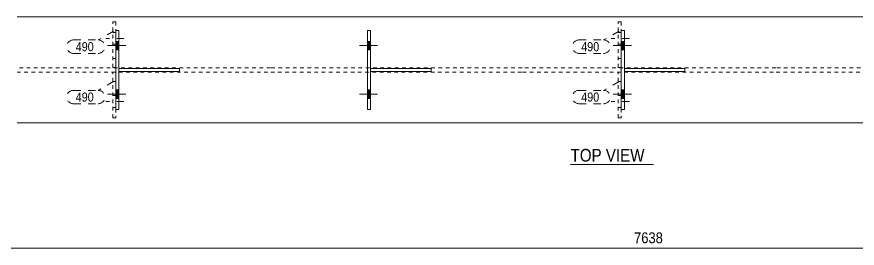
# Model space of a CAD drawing. Header units: millimetres. Extents: x 2 to 825, y 1 to 579.
# Drawn here: x 197.1 to 428.2, y 390.9 to 454.5 of the extents above; entities that cross this region are included whole.
import ezdxf

# ---------------------------------------------------------------- set-up
doc = ezdxf.new("R2010")
doc.units = ezdxf.units.MM
for name, pattern in [('XKITLINE00', [0]), ('XKITLINE01', [4, 1, -1, 1, -1]), ('XKITLINE02', [4, 2, -2])]:
    doc.linetypes.add(name, pattern=pattern)
for name, color, linetype, lineweight in [('Bolt', 3, 'Continuous', 0), ('Dimensions', 7, 'Continuous', 0), ('OtherObjectType', 7, 'Continuous', 0), ('Part', 2, 'Continuous', 0), ('PartMark', 7, 'Continuous', 0)]:
    doc.layers.add(name, color=color, linetype=linetype, lineweight=lineweight)
doc.styles.add('ARIAL', font='ARIAL.TTF')

# ---------------------------------------------------------------- blocks, each defined once
blk = doc.blocks.new('*A42')
at = {"layer": 'Bolt'}
for points in [[(363.33, 447.71), (364.17, 447.71), (364.17, 445.37), (363.33, 445.37)], [(363.33, 447.71), (364.17, 447.71), (364.17, 445.37), (363.33, 445.37)], [(363.33, 434.37), (364.17, 434.37), (364.17, 432.04), (363.33, 432.04)], [(363.33, 434.37), (364.17, 434.37), (364.17, 432.04), (363.33, 432.04)]]:
    blk.add_hatch(color=3, dxfattribs=at).paths.add_polyline_path(points, flags=17)
at = {"layer": 'Bolt', "color": 3, "linetype": 'XKITLINE00', "lineweight": 0}
for p, q in [((366.1, 446.54), (361.1, 446.54)), ((366.1, 446.54), (361.1, 446.54)), ((364.17, 447.71), (363.33, 447.71)), ((364.17, 447.71), (363.33, 447.71)), ((364.17, 445.37), (363.33, 445.37)), ((364.17, 445.37), (363.33, 445.37)), ((366.1, 433.21), (361.1, 433.21)), ((366.1, 433.21), (361.1, 433.21)), ((364.17, 434.37), (363.33, 434.37)), ((364.17, 434.37), (363.33, 434.37)), ((364.17, 432.04), (363.33, 432.04)), ((364.17, 432.04), (363.33, 432.04))]:
    blk.add_line(p, q, dxfattribs=at)
blk = doc.blocks.new('*A43')
at = {"layer": 'Bolt', "color": 3, "linetype": 'XKITLINE02', "lineweight": 0}
for p, q in [((363.33, 432.84), (362.5, 432.84)), ((365.58, 431.21), (360.58, 431.21)), ((363.33, 429.57), (362.5, 429.57))]:
    blk.add_line(p, q, dxfattribs=at)
blk = doc.blocks.new('*A44')
at = {"layer": 'Bolt', "color": 3, "linetype": 'XKITLINE02', "lineweight": 0}
for p, q in [((365.58, 448.54), (360.58, 448.54)), ((363.33, 450.18), (362.5, 450.18)), ((363.33, 446.9), (362.5, 446.9))]:
    blk.add_line(p, q, dxfattribs=at)
blk = doc.blocks.new('*A45')
at = {"layer": 'Bolt'}
for points in [[(293.57, 447.71), (294.4, 447.71), (294.4, 445.37), (293.57, 445.37)], [(293.57, 447.71), (294.4, 447.71), (294.4, 445.37), (293.57, 445.37)], [(293.57, 434.37), (294.4, 434.37), (294.4, 432.04), (293.57, 432.04)], [(293.57, 434.37), (294.4, 434.37), (294.4, 432.04), (293.57, 432.04)]]:
    blk.add_hatch(color=3, dxfattribs=at).paths.add_polyline_path(points, flags=17)
at = {"layer": 'Bolt', "color": 3, "linetype": 'XKITLINE00', "lineweight": 0}
for p, q in [((296.33, 446.54), (291.33, 446.54)), ((296.33, 446.54), (291.33, 446.54)), ((294.4, 447.71), (293.57, 447.71)), ((294.4, 447.71), (293.57, 447.71)), ((294.4, 445.37), (293.57, 445.37)), ((294.4, 445.37), (293.57, 445.37)), ((296.33, 433.21), (291.33, 433.21)), ((296.33, 433.21), (291.33, 433.21)), ((294.4, 434.37), (293.57, 434.37)), ((294.4, 434.37), (293.57, 434.37)), ((294.4, 432.04), (293.57, 432.04)), ((294.4, 432.04), (293.57, 432.04))]:
    blk.add_line(p, q, dxfattribs=at)
blk = doc.blocks.new('*A46')
at = {"layer": 'Bolt'}
for points in [[(224.33, 447.71), (225.17, 447.71), (225.17, 445.37), (224.33, 445.37)], [(224.33, 447.71), (225.17, 447.71), (225.17, 445.37), (224.33, 445.37)], [(224.33, 434.37), (225.17, 434.37), (225.17, 432.04), (224.33, 432.04)], [(224.33, 434.37), (225.17, 434.37), (225.17, 432.04), (224.33, 432.04)]]:
    blk.add_hatch(color=3, dxfattribs=at).paths.add_polyline_path(points, flags=17)
at = {"layer": 'Bolt', "color": 3, "linetype": 'XKITLINE00', "lineweight": 0}
for p, q in [((227.1, 446.54), (222.1, 446.54)), ((227.1, 446.54), (222.1, 446.54)), ((225.17, 447.71), (224.33, 447.71)), ((225.17, 447.71), (224.33, 447.71)), ((225.17, 445.37), (224.33, 445.37)), ((225.17, 445.37), (224.33, 445.37)), ((227.1, 433.21), (222.1, 433.21)), ((227.1, 433.21), (222.1, 433.21)), ((225.17, 434.37), (224.33, 434.37)), ((225.17, 434.37), (224.33, 434.37)), ((225.17, 432.04), (224.33, 432.04)), ((225.17, 432.04), (224.33, 432.04))]:
    blk.add_line(p, q, dxfattribs=at)
blk = doc.blocks.new('*A47')
at = {"layer": 'Bolt', "color": 3, "linetype": 'XKITLINE02', "lineweight": 0}
for p, q in [((224.33, 432.84), (223.5, 432.84)), ((226.58, 431.21), (221.58, 431.21)), ((224.33, 429.57), (223.5, 429.57))]:
    blk.add_line(p, q, dxfattribs=at)
blk = doc.blocks.new('*A48')
at = {"layer": 'Bolt', "color": 3, "linetype": 'XKITLINE02', "lineweight": 0}
for p, q in [((226.58, 448.54), (221.58, 448.54)), ((224.33, 450.18), (223.5, 450.18)), ((224.33, 446.9), (223.5, 446.9))]:
    blk.add_line(p, q, dxfattribs=at)
blk = doc.blocks.new('*A56')
at = {"layer": 'Part', "color": 2, "linetype": 'XKITLINE00', "lineweight": 0}
for p, q in [((266.83, 454.46), (197.17, 454.46)), ((336.07, 454.46), (266.93, 454.46)), ((405.83, 454.46), (336.17, 454.46)), ((475.07, 454.46), (405.93, 454.46)), ((266.83, 425.29), (197.17, 425.29)), ((336.07, 425.29), (266.93, 425.29)), ((405.83, 425.29), (336.17, 425.29)), ((475.07, 425.29), (405.93, 425.29))]:
    blk.add_line(p, q, dxfattribs=at)
at = {"layer": 'Part', "color": 7, "linetype": 'XKITLINE01', "lineweight": 0}
for p, q in [((266.83, 440.46), (197.17, 440.46)), ((197.17, 439.29), (266.83, 439.29)), ((336.07, 440.46), (266.93, 440.46)), ((266.93, 439.29), (336.07, 439.29)), ((405.83, 440.46), (336.17, 440.46)), ((336.17, 439.29), (405.83, 439.29)), ((475.07, 440.46), (405.93, 440.46)), ((405.93, 439.29), (475.07, 439.29))]:
    blk.add_line(p, q, dxfattribs=at)
blk = doc.blocks.new('*A57')
at = {"layer": 'Part', "color": 2, "linetype": 'XKITLINE00', "lineweight": 0}
for p, q in [((364.17, 450.71), (363.33, 450.71)), ((363.33, 429.04), (363.33, 450.71)), ((364.17, 429.04), (364.17, 450.71)), ((363.33, 429.04), (364.17, 429.04))]:
    blk.add_line(p, q, dxfattribs=at)
blk = doc.blocks.new('*A58')
at = {"layer": 'Part', "color": 2, "linetype": 'XKITLINE00', "lineweight": 0}
for p, q in [((364.17, 440.29), (380.83, 440.29)), ((380.83, 439.46), (364.17, 439.46)), ((380.83, 439.46), (380.83, 440.29))]:
    blk.add_line(p, q, dxfattribs=at)
at = {"layer": 'Part', "color": 7, "linetype": 'XKITLINE01', "lineweight": 0}
blk.add_line((364.17, 439.46), (364.17, 440.29), dxfattribs=at)
blk.add_line((364.17, 439.46), (364.17, 440.29), dxfattribs=at)
blk = doc.blocks.new('*A59')
at = {"layer": 'Part', "color": 7, "linetype": 'XKITLINE01', "lineweight": 0}
for p, q in [((362.5, 426.71), (362.5, 439.21)), ((362.5, 439.21), (363.33, 439.21)), ((363.33, 439.21), (363.33, 426.71)), ((362.5, 436.71), (363.33, 436.71)), ((363.33, 426.71), (362.5, 426.71))]:
    blk.add_line(p, q, dxfattribs=at)
blk = doc.blocks.new('*A60')
at = {"layer": 'Part', "color": 7, "linetype": 'XKITLINE01', "lineweight": 0}
for p, q in [((362.5, 440.54), (362.5, 453.04)), ((362.5, 453.04), (363.33, 453.04)), ((363.33, 453.04), (363.33, 440.54)), ((362.5, 443.04), (363.33, 443.04)), ((363.33, 440.54), (362.5, 440.54))]:
    blk.add_line(p, q, dxfattribs=at)
blk = doc.blocks.new('*A61')
at = {"layer": 'Part', "color": 2, "linetype": 'XKITLINE00', "lineweight": 0}
for p, q in [((294.4, 450.71), (293.57, 450.71)), ((293.57, 429.04), (293.57, 450.71)), ((294.4, 429.04), (294.4, 450.71)), ((293.57, 429.04), (294.4, 429.04))]:
    blk.add_line(p, q, dxfattribs=at)
blk = doc.blocks.new('*A62')
at = {"layer": 'Part', "color": 2, "linetype": 'XKITLINE00', "lineweight": 0}
for p, q in [((294.4, 440.29), (311.07, 440.29)), ((311.07, 439.46), (294.4, 439.46)), ((311.07, 439.46), (311.07, 440.29))]:
    blk.add_line(p, q, dxfattribs=at)
at = {"layer": 'Part', "color": 7, "linetype": 'XKITLINE01', "lineweight": 0}
blk.add_line((294.4, 439.46), (294.4, 440.29), dxfattribs=at)
blk.add_line((294.4, 439.46), (294.4, 440.29), dxfattribs=at)
blk = doc.blocks.new('*A63')
at = {"layer": 'Part', "color": 2, "linetype": 'XKITLINE00', "lineweight": 0}
for p, q in [((225.17, 450.71), (224.33, 450.71)), ((224.33, 429.04), (224.33, 450.71)), ((225.17, 429.04), (225.17, 450.71)), ((224.33, 429.04), (225.17, 429.04))]:
    blk.add_line(p, q, dxfattribs=at)
blk = doc.blocks.new('*A64')
at = {"layer": 'Part', "color": 2, "linetype": 'XKITLINE00', "lineweight": 0}
for p, q in [((225.17, 440.29), (241.83, 440.29)), ((241.83, 439.46), (225.17, 439.46)), ((241.83, 439.46), (241.83, 440.29))]:
    blk.add_line(p, q, dxfattribs=at)
at = {"layer": 'Part', "color": 7, "linetype": 'XKITLINE01', "lineweight": 0}
blk.add_line((225.17, 439.46), (225.17, 440.29), dxfattribs=at)
blk.add_line((225.17, 439.46), (225.17, 440.29), dxfattribs=at)
blk = doc.blocks.new('*A65')
at = {"layer": 'Part', "color": 7, "linetype": 'XKITLINE01', "lineweight": 0}
for p, q in [((223.5, 426.71), (223.5, 439.21)), ((223.5, 439.21), (224.33, 439.21)), ((224.33, 439.21), (224.33, 426.71)), ((223.5, 436.71), (224.33, 436.71)), ((224.33, 426.71), (223.5, 426.71))]:
    blk.add_line(p, q, dxfattribs=at)
blk = doc.blocks.new('*A66')
at = {"layer": 'Part', "color": 7, "linetype": 'XKITLINE01', "lineweight": 0}
for p, q in [((223.5, 440.54), (223.5, 453.04)), ((223.5, 453.04), (224.33, 453.04)), ((224.33, 453.04), (224.33, 440.54)), ((223.5, 443.04), (224.33, 443.04)), ((224.33, 440.54), (223.5, 440.54))]:
    blk.add_line(p, q, dxfattribs=at)
blk = doc.blocks.new('*A100')
at = {"layer": 'Dimensions', "color": 7, "linetype": 'XKITLINE00', "lineweight": 0}
blk.add_line((65, 390.9), (677.58, 390.9), dxfattribs=at)
at = {"layer": 'Dimensions', "color": 3, "style": 'ARIAL', "width": 0.85}
blk.add_text('7638', height=3, dxfattribs=at).set_placement((366.84, 392.25))
blk = doc.blocks.new('*A162')
at = {"layer": 'PartMark', "color": 7, "linetype": 'XKITLINE02', "lineweight": 0}
for p, q in [((223.72, 450.49), (219.47, 448.1)), ((212.71, 448.1), (219.47, 448.1)), ((212.71, 444.4), (219.47, 444.4))]:
    blk.add_line(p, q, dxfattribs=at)
for centre, start, end in [((212.71, 446.25), 90, 270), ((219.47, 446.25), 270, 90)]:
    blk.add_arc(centre, 1.85, start, end, dxfattribs=at)
at = {"layer": 'PartMark', "color": 3, "style": 'ARIAL', "width": 0.85}
blk.add_text('490', height=2.5, dxfattribs=at).set_placement((213.31, 445))
blk = doc.blocks.new('*A163')
at = {"layer": 'PartMark', "color": 7, "linetype": 'XKITLINE02', "lineweight": 0}
for p, q in [((223.72, 436.66), (219.47, 434.26)), ((212.71, 434.26), (219.47, 434.26)), ((212.71, 430.56), (219.47, 430.56))]:
    blk.add_line(p, q, dxfattribs=at)
for centre, start, end in [((212.71, 432.41), 90, 270), ((219.47, 432.41), 270, 90)]:
    blk.add_arc(centre, 1.85, start, end, dxfattribs=at)
at = {"layer": 'PartMark', "color": 3, "style": 'ARIAL', "width": 0.85}
blk.add_text('490', height=2.5, dxfattribs=at).set_placement((213.31, 431.16))
blk = doc.blocks.new('*A164')
at = {"layer": 'PartMark', "color": 7, "linetype": 'XKITLINE02', "lineweight": 0}
for p, q in [((362.72, 450.49), (358.47, 448.1)), ((351.71, 448.1), (358.47, 448.1)), ((351.71, 444.4), (358.47, 444.4))]:
    blk.add_line(p, q, dxfattribs=at)
for centre, start, end in [((351.71, 446.25), 90, 270), ((358.47, 446.25), 270, 90)]:
    blk.add_arc(centre, 1.85, start, end, dxfattribs=at)
at = {"layer": 'PartMark', "color": 3, "style": 'ARIAL', "width": 0.85}
blk.add_text('490', height=2.5, dxfattribs=at).set_placement((352.31, 445))
blk = doc.blocks.new('*A165')
at = {"layer": 'PartMark', "color": 7, "linetype": 'XKITLINE02', "lineweight": 0}
for p, q in [((362.72, 436.66), (358.47, 434.26)), ((351.71, 434.26), (358.47, 434.26)), ((351.71, 430.56), (358.47, 430.56))]:
    blk.add_line(p, q, dxfattribs=at)
for centre, start, end in [((351.71, 432.41), 90, 270), ((358.47, 432.41), 270, 90)]:
    blk.add_arc(centre, 1.85, start, end, dxfattribs=at)
at = {"layer": 'PartMark', "color": 3, "style": 'ARIAL', "width": 0.85}
blk.add_text('490', height=2.5, dxfattribs=at).set_placement((352.31, 431.16))
blk = doc.blocks.new('*A169')
at = {"layer": 'OtherObjectType', "color": 7, "linetype": 'XKITLINE00', "lineweight": 0}
blk.add_line((349.39, 413.92), (372.21, 413.92), dxfattribs=at)
at = {"layer": 'OtherObjectType', "color": 7, "style": 'ARIAL', "width": 0.85}
blk.add_text('TOP VIEW', height=3.5, dxfattribs=at).set_placement((349.39, 414.67))

msp = doc.modelspace()

# ---------------------------------------------------------------- block references
at = {"lineweight": 0}
for name in ['*A66', '*A60', '*A63', '*A61', '*A57', '*A162', '*A48', '*A164', '*A44', '*A46', '*A45', '*A42', '*A65', '*A64', '*A62', '*A59', '*A58', '*A163', '*A165', '*A47', '*A43', '*A169', '*A100']:
    msp.add_blockref(name, (0, 0), dxfattribs=at)
at = {"layer": 'Part', "lineweight": 0}
msp.add_blockref('*A56', (0, 0), dxfattribs=at)

doc.saveas('drawing.dxf')
